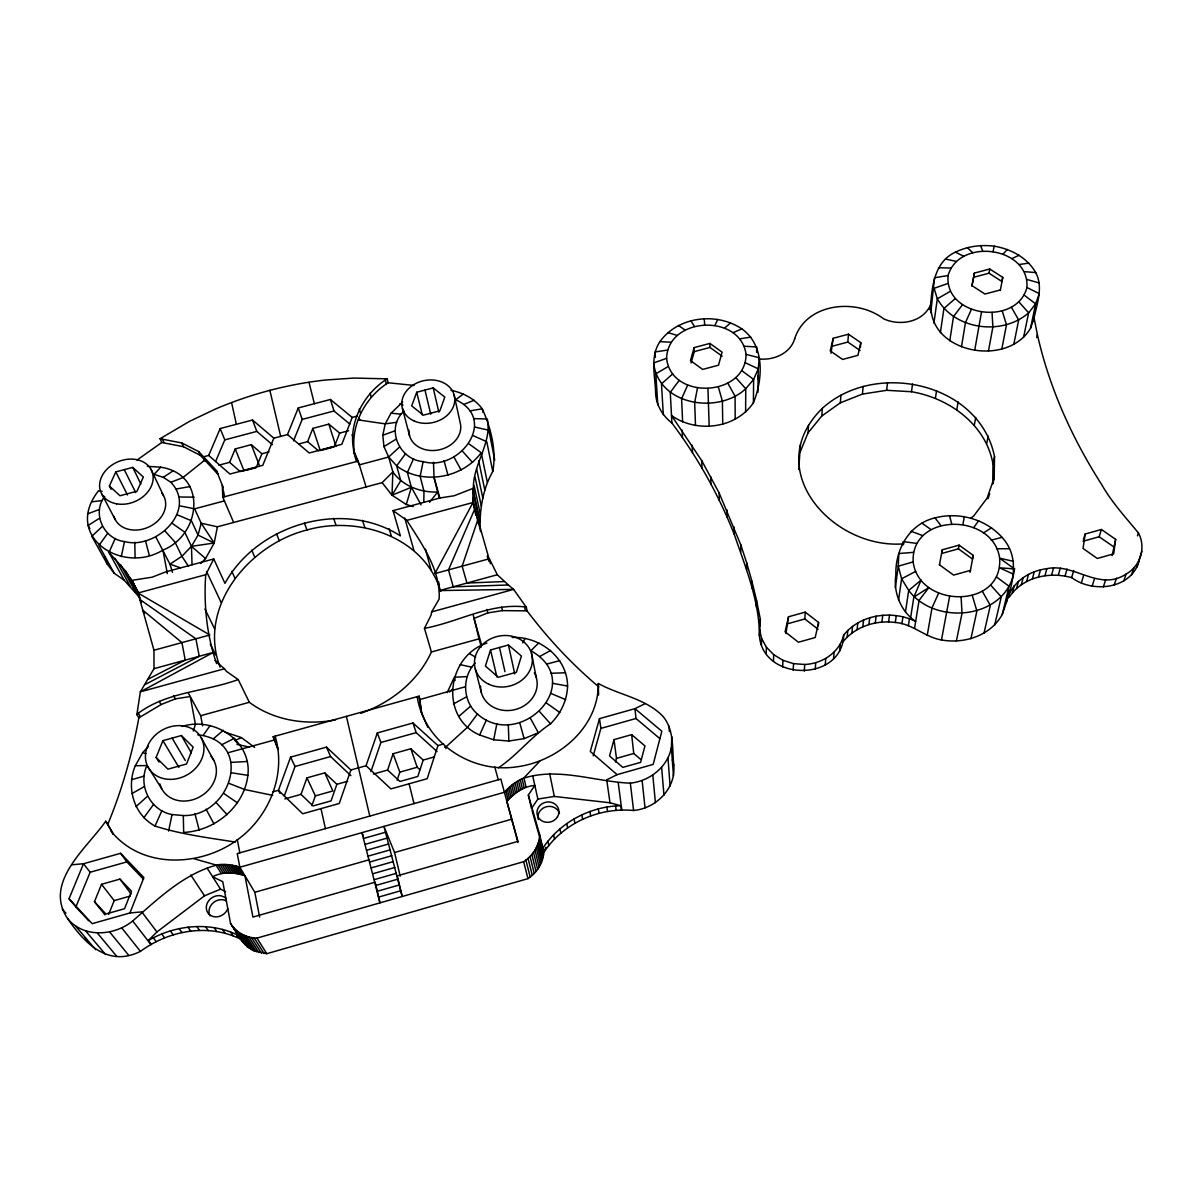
<?xml version="1.0" encoding="UTF-8"?>
<svg xmlns="http://www.w3.org/2000/svg" width="1202" height="1202" viewBox="0 0 1202 1202"><rect width="100%" height="100%" fill="white"/><g stroke="black" fill="none" stroke-linecap="round" stroke-linejoin="round"><path stroke-width="1.5" d="M740.763 551.883L740.763 544.791L719.172 493.045L701.758 460.682L671.497 415.531C696.454 433.336 735.789 428.768 753.399 402.79C763.015 379.396 765.013 345.244 741.859 328.897C716.632 311.904 678.108 316.366 659.943 341.608C649.516 357.279 655.421 376.587 655.646 393.986C656.442 405.645 662.843 415.907 671.903 423.059C697.551 457.121 718.556 494.638 734.227 534.289C745.255 566.593 759.559 601.27 759.379 635.618C762.759 681.88 842.437 682.36 843.699 635.017C860.527 614.072 892.2 609.91 915.669 621.404C901.049 611.743 893.101 592.406 895.866 575.082C895.039 549.75 909.133 523.922 935.051 517.867C958.79 511.752 985.505 518.918 1002.002 537.324C1022.632 559.651 1010.762 589.551 1002.288 614.432C990.658 635.678 964.395 644.107 941.466 639.96C924.834 637.18 912.393 623.703 895.295 622.486C876.168 619.901 855.313 626.422 843.038 641.778M930.528 307.036C931.971 286.662 934.224 261.901 955.41 252.165C967.43 246.29 980.952 244.547 994.174 246.17C1010.837 248.949 1027.124 257.544 1035.718 272.569C1043.997 288.164 1036.109 305.383 1033.435 321.31M745.631 412.016L745.736 388.757L753.624 379.426L758.252 368.849L759.288 357.76L746.066 354.41C740.582 313.121 667.861 316.592 666.599 358.316C671.122 400.521 745.841 396.945 746.066 354.41M1026.914 287.473C1029.708 246.575 958.986 237.275 948.093 275.543C944.231 317.058 1016.772 326.659 1026.914 287.473L1039.294 293.649L1035.658 303.851L1030.535 328.221C1006.855 368.533 926.351 352.577 931.174 302.243L929.371 309.62M746.637 569.868L746.682 562.852L740.763 544.791M753.399 402.79L753.624 379.426L741.754 370.652M751.851 588.244L751.926 581.287L746.682 562.852M756.659 352.396L756.719 346.942L744.173 346.266M757.936 392.318L758.252 368.849L745.24 362.719M756.374 606.98L756.479 600.098L751.926 581.287M992.702 483.474L993.002 464.122L994.52 456.61C979.675 382.446 875.116 360.029 822.303 408.38C760.31 468.87 832.4 549.87 903.979 543.815M992.972 483.745L994.204 477.81L994.52 456.61M423.795 502.211L423.975 491.152L420.129 476.383L423.119 461.598C459.69 472.131 498.92 418.747 455.152 399.545M759.379 635.618L760.325 619.27L756.479 600.098M760.19 626.062L760.325 619.27M761.422 645.098L761.557 638.382L759.499 628.856M216.63 663.639C206.714 635.407 203.664 604.696 205.722 574.706L213.746 558.945L224.954 583.361C257.228 524.282 342.916 498.935 400.386 535.882L393.054 510.625L439.992 497.974L454.146 495.765L472.807 488.478L480.004 521.232M766.215 653.873L766.38 647.187L761.557 638.382M363.32 835.886L361.922 832.64L379.967 902.867L375.174 882.163L252.916 917.066L244.938 875.747C234.555 872.261 222.61 871.465 212.649 876.739L222.776 881.682L230.544 923.467L242.218 941.346L247.417 946.8L253.938 950.812L266.769 953.697L527.978 878.632C536.813 872.877 543.094 863.081 543.785 852.488C562.942 823.16 599.002 807.098 633.589 810.494C656.052 808.495 676.275 788.287 673.751 765.013C672.023 748.741 674.352 730.38 663.309 716.768C646.3 698.527 619.436 695.222 598.326 683.502C598.746 727.51 557.848 761.692 516.364 766.891C471.349 773.577 424.051 742.535 417.214 696.664L419.137 696.138L421.617 712.876L427.732 727.255M598.566 695.057L598.326 683.502M673.436 775.666L671.407 747.524L671.738 736.646M773.457 661.31L773.682 654.669L766.38 647.187M413.248 506.538L406.291 504.494L392.017 495.209L392.859 471.905L388.667 457.015L383.949 446.573L382.792 435.259L385.226 423.87L391.071 413.172L402.67 402.009M782.667 666.915L782.938 660.289L773.682 654.669M913.144 561.905C910.816 512.413 993.228 512.458 999.643 558.194C1003.099 609.459 919.049 608.437 913.144 561.905L898.27 566.172L895.295 587.598M785.943 633.574L788.542 616.776L805.235 612.134L818.577 622.426L818.322 625.836M798.729 469.531L800.427 444.74M793.2 670.25L793.53 663.639L782.938 660.289M800.081 452.207L808.075 432.795L808.48 425.253M479.944 527.648C479.944 508.371 483.054 488.418 492.76 471.5C496.681 450.6 490.912 427.882 482.257 408.8C474.64 398.748 463.161 392.738 450.93 390.319M818.081 629.232L804.829 618.97L805.235 612.134M475.827 515.147L473.017 502.511L472.807 488.478M473.618 492.204C470.838 466.06 492.429 444.47 487.306 419.017L473.633 418.596M804.318 671.092L804.724 664.481C822.108 663.759 839.582 652.611 843.699 635.017M808.075 432.795L821.822 415.982L822.303 408.38M830.988 353.283L833.226 338.273L848.462 334.201L860.812 342.675L860.407 347.378M815.241 669.379L815.722 662.753M821.822 415.982L840.348 402.805L840.934 395.157M860.121 350.518L847.846 342.059L848.462 334.201M825.218 665.217L825.759 658.561M794.567 339.009C806.061 302.814 856.064 297.826 883.545 318.77C899.036 326.042 921.483 322.737 929.807 306.435M833.527 658.906L834.128 652.22M840.348 402.805L862.435 394.076L863.141 386.383M839.612 650.898L840.243 644.182M847.14 637.24L847.816 630.464M851.842 633.199L852.549 626.407M857.086 629.713L857.822 622.906M230.544 923.467C235.983 932.587 246.485 937.951 256.973 938.116L523.636 861.699C532.621 855.869 539.067 845.938 539.788 835.135L528.339 795.003L534.83 785.462C523.606 786.198 514.05 793.26 506.883 801.449L517.987 841.37L397.261 875.852L402.189 896.512L383.964 826.405L394.557 852.534L400.206 876.138M862.435 394.076L886.655 390.304L887.527 382.582M445.882 748.636L446.092 746.758L467.743 727.015L477.419 714.018C462.62 701.352 461.628 676.921 475.181 663.053M862.796 626.828L863.577 620.007M868.896 624.574L869.707 617.738M875.281 622.997L876.138 616.16M993.002 464.122C986.136 424.637 949.279 398.102 911.507 391.732L912.513 384.009M881.877 622.125L882.764 615.274M888.578 621.945L889.51 615.093M930.784 312.73L934.51 277.737L948.093 275.543M1112.105 555.609L1115.666 539.352L1101.408 529.496L1085.151 534.019L1083.453 539.818M1115.666 539.352L1113.683 553.867L1097.306 558.464L1083.047 548.473L1085.151 534.019M902.717 545.242L903.228 541.621L916.795 543.409M933.909 323.113L937.32 298.802L934.119 288.315L947.837 283.492M498.454 767.838C517.446 755.051 531.434 736.405 550.531 723.829C560.643 713.748 567.164 700.435 567.569 686.057C567.419 657.419 539.563 636.143 512.127 637.466M895.295 622.486L896.271 615.634M898.57 600.053L901.62 578.778L898.27 566.172L898.826 553.506L913.52 552.364M940.385 332.684L943.916 308.448L955.274 298.592M477.419 714.018C519.775 751.581 587.628 682.646 530.863 650.733L538.766 642.89M935.411 398.283L936.568 390.575M901.921 623.718L902.942 616.881M905.512 611.593L908.712 590.452L901.62 578.778L915.714 571.371M236.734 935.802L240.821 939.258C208.547 923.076 168.746 930.438 140.424 951.383C108.27 967.52 84.906 943.765 67.628 918.613C42.987 882.313 87.385 847.741 105.701 821.251L113.334 834.293L107.834 824.226C121.928 790.014 132.235 754.255 138.831 717.834L136.878 714.619L140.349 691.841L154.006 668.658L153.961 650.237L138.005 592.992L132.626 581.648M949.79 340.782L953.502 316.607L962.501 304.692M908.381 625.641L909.448 618.805M910.56 618.159L913.851 597.093L921.078 580.115L908.712 590.452C936.012 626.933 1008.238 618.805 1014.533 568.922L999.643 558.194L1013.226 561.259M914.572 628.24L919.079 600.369L928.891 587.538L913.851 597.093M961.495 346.792L965.431 322.662L971.456 309.214M973.695 277.271L974.371 273.094L989.742 269.008L1002.753 277.377L1001.987 281.553L989.006 273.2L973.695 277.271L971.937 286.181M956.822 409.612L958.114 401.934M974.702 350.323L981.538 311.844M989.006 273.2L989.742 269.008M927.193 635.573L932.031 607.821L938.642 593.097M942.263 549.81L941.617 553.506L958.4 548.833L972.478 559.02L973.229 555.354L959.091 545.137L942.263 549.81L939.423 565.105M970.089 572.347L973.229 555.354M974.326 425.027L975.723 417.394M988.465 351.059L992.882 326.944L992.041 312.385M962.907 524.493L964.35 516.559M1000.319 290.508L1002.753 277.377M949.625 596.402L941.466 639.96M393.054 510.625L406.877 520.376C421.722 543.92 440.758 569.943 439.136 599.077L431.653 611.908L431.022 615.244L424.471 628.346L431.398 651.995C418.056 681.188 390.68 702.945 360.675 713.327M958.4 548.833L959.091 545.137M1001.822 348.986L1006.48 324.84L1002.228 310.807M697.506 387.885L694.681 402.46L695.492 425.523M986.692 443.583L988.179 436.025M102.08 491.302L98.594 490.732C62.579 535.792 121.988 575.247 162.931 550.08C201.125 535.07 207.856 474.219 160.707 467.202L154.141 474.399L163.292 477.314L170.849 482.287L182.884 477.615L203.769 460.937L204.07 459.374L200.283 455.318L198.661 451.561L181.787 442.952L160.046 438.73L161.774 442.501L183.455 446.708L200.283 455.318M974.371 273.094L971.922 285.595L984.949 294.054L1000.425 289.922M200.734 563.468L205.572 558.569L214.196 543.003L217.412 526.807L382.116 482.648L392.859 471.905C402.88 486.224 420.67 492.55 437.678 492.054L439.121 497.433M530.382 718.27L538.346 732.739L524.117 738.629L508.882 741.033L493.691 739.786L496.907 723.544M1013.812 344.238L1018.68 320.017L1011.393 307.216M956.386 641.057L962.006 613.366L961.119 597.214M993.047 251.729L994.174 246.17M168.596 831.078L172.021 814.55C150.265 810.584 137.794 785.507 146.884 765.569L135.315 765.719C126 787.37 133.768 814.731 155.028 826.029C180.871 834.368 208.412 837.779 235.382 842.061M1023.608 337.146L1028.642 312.851L1035.658 303.851L1024.164 295.121M121.327 556.556L124.482 541.546C155.824 550.095 197.684 510.504 170.849 482.287M423.119 461.598C399.019 459.705 385.181 428.017 404.037 411.114M970.916 638.758L976.895 611.022L972.283 595.456M1036.665 337.582L1037.356 334.411L1034.111 318.124L1030.535 328.221M818.577 622.426L815.211 637.526L798.398 642.229L785.071 631.801L788.542 616.776M983.987 633.259L990.313 605.402L982.334 591.264M860.812 342.675L857.928 355.326L842.572 359.443L830.221 350.864L833.226 338.273M182.088 726.474C213.415 716.242 252.059 740.477 247.882 775.35C244.201 806.933 214.722 830.943 183.666 832.43L183.32 815.557C230.979 816.744 254.959 740.988 197.729 734.798M994.685 624.95L1001.281 596.943L990.568 584.938M1002.288 614.432L1009.049 586.23L996.428 576.93M1006.269 602.457C1010.852 583.255 1027.59 571.19 1046.852 568.666C1074.498 562.791 1099.214 591.925 1126.124 574.06C1140.382 566.172 1146.272 547.406 1138.444 532.982C1125.628 517.296 1111.775 502.391 1101.588 484.436C1072.169 438.414 1049.286 387.855 1037.356 334.411M1009.019 597.379L1012.49 592.676L1014.203 585.674M1012.49 592.676L1016.622 588.439L1018.364 581.407M1016.622 588.439L1021.369 584.698L1023.142 577.651M220.116 667.2C196.993 606.935 249.475 544.266 306.976 529.992C358.376 515.267 424.111 536.663 440.788 591.399M1021.369 584.698L1026.658 581.528L1028.461 574.466M1026.658 581.528L1032.398 578.943L1034.231 571.882M1032.398 578.943L1038.528 577.02L1040.406 569.928M1038.528 577.02L1044.944 575.758L1046.852 568.666M615.499 761.963L616.476 758.387L614.012 739.621L631.651 734.647L644.948 745.931L640.606 762.353L622.816 767.387L609.534 755.953L614.012 739.621M417.214 696.664L275.123 736.18C286.361 773.502 269.969 815.061 239.468 838.29C202.507 866.822 142.497 869.993 111.215 831.348M388.186 382.762L387.149 378.855C362.658 394.286 346.552 425.628 354.71 454.371C349.722 426.5 364.597 397.607 388.186 382.762L414.074 385.436M1009.349 590.437L1007.952 595.486L1010.702 590.392M1044.944 575.758L1051.57 575.172L1053.508 568.08M593.232 755.833L600.88 728.397L599.497 718.646L634.957 708.669L645.113 703.636M599.497 718.646L590.302 751.46L617.107 774.644L653.182 764.397L661.836 731.252L634.957 708.669L635.993 718.495L659.808 738.584M1051.57 575.172L1058.286 575.277L1060.284 568.185M694.14 347.603L690.459 360.57L702.644 369.42L718.526 365.183L722.086 352.156L709.886 343.411L694.14 347.603L694.275 351.615L691.06 362.944M1058.286 575.277L1065.017 576.089L1067.06 568.997M1139.286 560.192C1132.104 589.04 1092.934 593.623 1071.658 577.576L1073.747 570.484M406.291 504.494L411.385 487.276L407.388 472.476L413.563 458.683M1136.792 567.344L1141.9 551.372M124.482 541.546C103.582 539.127 91.683 513.239 104.709 496.351M1081.364 582.925L1083.498 575.863M1083.032 541.261L1099.169 536.753L1101.408 529.496M1092.182 586.11L1094.391 579.048M490.521 649.981L485.398 666.058L498.334 677.267L516.409 672.234L521.398 656.067L508.446 645.008L490.521 649.981L496.907 676.981M193.282 731.011L195.43 724.385L190.232 696.529L175.357 698.873L161.068 704.567L138.831 717.834M443.568 743.993L437.949 745.571L427.191 778.701L390.935 788.903L366.054 765.734L350.894 769.986L339.249 803.477L302.709 813.769L278.443 790.3L272.749 791.893M1103.361 586.876L1105.645 579.815M67.628 918.613C83.614 938.326 114.295 935.967 132.686 920.987C158.153 898.735 184.357 873.268 217.998 864.734C225.345 863.983 232.887 864.749 239.859 867.228L504.509 792.253C509.317 786.559 515.373 781.946 522.074 778.716C557.518 766.621 594.449 781.691 630.329 783.163C649.651 781.09 667.651 767.071 671.407 747.524M433.847 757.065L423.194 760.055L417.815 776.462L399.95 781.48L387.6 770.046L373.341 774.058M397.126 780.188L399.815 772.135L393.099 753.729L410.829 748.756L423.194 760.055M1114.119 585.179L1116.478 578.117M387.6 770.046L393.099 753.729M1137.453 535.882L1138.444 532.982M437.949 745.571L412.977 722.988L377.323 732.935L380.884 742.49L370.952 771.579M1123.705 581.152L1126.124 574.06M366.054 765.734L377.323 732.935M1131.443 575.052L1133.907 567.93M994.204 477.81L987.112 498.124L973.62 516.094L970.705 518.287M987.969 498.725L989.727 493.661M347.603 781.285L336.876 784.29L331.061 800.878L313.061 805.941L301.011 794.372L284.829 798.909M311.874 805.641L315.345 795.874L306.946 777.874L324.795 772.871L336.876 784.29M301.011 794.372L306.946 777.874M284.303 795.949L295.016 766.5L290.584 757.14L326.508 747.118L350.894 769.986M290.584 757.14L278.443 790.3L279.976 793.335M794.702 338.633C790.435 353.643 773.066 360.795 758.552 358.842M416.718 392.258L411.7 405.87L423.284 415.186L439.902 410.768L444.8 397.096L433.201 387.9L416.718 392.258L422.263 414.795M357.264 416.087L352.216 417.425L341.834 444.289L309.23 452.974L287.488 434.568L273.846 438.189L262.757 465.324L229.928 474.054L208.682 455.453L203.559 456.805M545.768 847.35L543.785 852.488L539.788 835.135M334.487 446.453L339.655 433.111L348.55 430.752M88.632 920.717L75.876 906.969L90.135 872.246L83.494 863.742L69.04 898.735L92.178 923.677L129.936 912.949L143.894 877.58L120.606 853.3L83.494 863.742L71.835 864.779M298.667 444.004L307.592 441.63L312.866 428.363L328.837 424.126L339.655 433.111M108.646 914.452L114.19 900.614L130.447 896.016M293.528 440.924L302.183 419.408L298.276 407.944L330.4 399.47L352.216 417.425M287.488 434.568L298.276 407.944M94.447 901.71L101.509 884.311L119.945 879.098L131.484 891.223L124.542 908.727L105.941 914.001L94.447 901.71L104.98 914.842M156.125 757.425L162.916 740.657L181.367 735.549L193.176 747.148L186.52 763.991L167.904 769.16L156.125 757.425L158.995 762.068M269.053 451.862L261.901 453.755L256.372 467.232L240.16 471.545L229.612 462.334L218.824 465.189M229.612 462.334L235.231 448.932L251.323 444.665L261.901 453.755M215.564 461.613L224.789 439.872L220.176 428.558L252.51 420.024L273.846 438.189M208.682 455.453L220.176 428.558M474.85 508.807L448.496 569.898L453.244 586.801L508.371 584.983L513.63 589.401L526.386 607.371L527.062 610.871C548.097 638.728 572.077 664.39 598.791 686.868M108.991 552.454L125.609 571.085L140.454 598.491L124.137 580.13L108.991 552.454L115.227 538.481M155.028 826.029L161.834 810.794M493.691 739.786L479.658 734.993L486.374 719.968M687.679 385.106L681.594 398.733L682.631 421.827M109.382 486.029L115.798 471.89L132.731 467.413L143.369 477.014L137.043 491.227L119.99 495.75L109.382 486.029L111.08 489.304M447.189 692.653L453.65 678.664M714.889 325.472L717.774 319.386M486.87 643.145C446.828 655.826 439.03 717.639 479.658 734.993M522.765 642.89L525.034 638.427M406.877 520.376L473.017 502.511L434.854 573.609L489.379 558.75L497.312 574.751L508.371 584.983M135.315 765.719L142.677 752.647L148.492 746.367M382.116 482.648L392.017 495.209L400.762 480.695L396.66 465.865L388.667 457.015L359.323 464.858L355.371 455.858M532.756 776.146L537.865 799.075L531.479 808.51L528.339 795.003M203.258 735.248L210.065 725.587M107.654 533.312L98.925 545.528L114.265 573.309L124.137 580.13M973.71 527.633L978.668 520.706M405.495 453.755L396.66 465.865C422.187 485.563 462.424 478.381 481.206 452.703L468.945 443.869M143.909 817.676L153.465 804.559M621.479 810.163L620.893 805.731C590.062 806.272 559.862 822.423 542.808 848.206L532.005 810.313M679.175 380.373L670.265 392.393L671.903 423.059M429.505 502.286L437.678 492.054L433.997 477.284L433.501 462.259M1002.964 254.238L1007.336 249.475M539.893 761.091L523.937 777.859L526.1 787.16M151.332 944.411L148.342 940.55L156.921 931.956L204.52 895.806L220.552 889.179L225.555 891.629M449.623 691.946L452.222 689.392M136.878 714.619L138.275 713.237C167.559 691.496 205.016 691.721 238.221 679.581L249.325 702.284C273.455 720.434 306.315 725.602 335.598 719.863M102.305 526.416L91.818 536.302L107.294 564.204L114.265 573.309M388.667 457.015L399.47 447.129M135.991 806.617L147.5 796.28M672.549 374.017L661.476 383.889L663.309 414.66M458.788 716.437L470.673 706.1M724.566 328.116L730.606 322.872M213.295 738.824L223.362 730.29M136.998 460.05L161.774 442.501M455.723 399.71L463.431 393.971M160.046 438.73L189.585 421.316L215.939 408.815C250.812 393.986 287.759 384.204 325.426 380.027L353.929 378.059L387.149 378.855M163.292 477.314L172.833 471.049M983.386 532.967L991.515 527.783M99.511 518.272L88.152 525.424L89.865 528.549M383.949 446.573L395.894 439.316M668.267 366.49L655.826 373.837L657.779 404.728M950.286 291.365L937.32 298.802C954.749 330.009 1002.303 336.004 1028.642 312.851L1018.875 301.852M131.814 793.651L144.315 786.574M148.342 940.55C175.207 924.834 210.004 921.288 238.296 935.366M539.788 656.457L550.606 650.447M453.364 704.026L466.556 696.799M144.796 684.674L199.247 656.292L195.896 638.803L139.793 599.407L141.49 602.533M221.634 744.804L234.45 738.208L236.914 742.896M148.327 679.055L185.213 660.123L181.938 642.604L142.798 610.18L144.571 613.441M617.107 774.644L606.71 779.858L610.015 802.786L620.893 805.731M234.901 740.612L241.407 737.592L254.659 747.434M1011.874 258.595L1019.161 255.245M733.025 332.669L741.859 328.897M392.017 495.209L411.385 487.276L421.046 504.81M463.762 404.458L474.114 400.266M424.471 628.346C458.232 622.155 489.364 602.953 524.598 606.875L526.386 607.371M527.062 610.871L502.436 610.616L487.802 612.9L474.069 618.414L481.671 645.234M88.122 513.675L99.45 509.438M382.792 435.259L394.977 430.827M666.599 358.316L653.648 362.944C658.26 405.164 717.864 414.78 745.736 388.757L735.804 377.623M131.604 779.707L144.12 776.086M465.339 686.748L420.189 699.444M372.755 873.764L394.857 867.468M374.243 879.639L396.36 873.313M375.7 885.483L397.847 879.158M377.143 891.313L399.319 884.972M378.57 897.113L400.762 890.757M363.5 838.485L385.557 832.235M365.077 844.345L387.134 838.094M366.64 850.235L388.712 843.954M368.188 856.109L390.259 849.844M517.942 842.512L500.843 779.061L237.23 853.57L239.859 867.228L254.809 892.29L369.585 859.64M394.557 852.534L511.481 819.253M369.735 861.999L391.807 855.719M371.253 867.889L393.339 861.594M90.135 872.246L126.856 861.894L143.549 879.308M600.88 728.397L635.993 718.495M616.476 758.387L633.755 753.489L640.531 759.273M444.56 747.193L446.092 746.758M315.345 795.874L332.849 790.961L324.795 772.871M399.815 772.135L417.184 767.252L419.889 769.731M278.248 749.357L274.702 739.906L227.734 752.828M970.525 570.364L953.562 575.097L939.423 564.76M788.242 623.598L804.829 618.97M295.016 766.5L330.58 756.554L350.879 775.636M380.884 742.49L416.177 732.634L437.032 751.52M188.459 693.269L200.689 715.716L249.325 702.284M431.398 651.995L479.057 638.833L473.212 614.943M238.221 679.581L226.502 671.407L224.443 668.763L140.349 691.841L213.265 652.446L154.006 668.658M431.653 611.908L513.63 589.401L439.511 590.558L497.312 574.751M277.887 749.342L273.17 736.706L275.123 736.18M153.961 650.237L209.839 634.987L138.005 592.992L205.722 574.706M233.639 522.464L222.821 497.207L358.166 461.087L366.099 486.93M213.746 558.945L165.861 571.851L152.083 577.2L131.859 580.356L138.951 593.457M832.686 346.116L847.846 342.059M546.64 664.135L559.741 660.619M332.699 446.919L318.395 450.735L307.592 441.63M245.809 470.403L256.342 467.608M322.046 450.119L334.246 446.874M694.275 351.615L709.976 347.438L722.147 356.153M179.579 505.802L194.634 508.837L224.398 500.888M991.259 540.179L1002.002 537.324M224.789 439.872L256.822 431.398L272.358 444.665M302.183 419.408L334.006 410.994L349.887 424.096M203.769 460.937L205.181 460.561L218.058 474.369L216.48 470.643L198.661 451.561M358.406 419.934L385.226 423.87L396.78 422.263M176.303 489.004L190.171 486.51M469.877 410.904L482.257 408.8L482.964 412.346M739.726 338.859L750.769 337.101M537.865 799.075L554.332 796.445L610.015 802.786M667.636 350.052L655.06 351.961L655.406 357.46M194.634 508.837L201.2 523.231L214.196 543.003L191.464 546.354L181.893 556.286L169.948 564.129L172.472 572.302M1019.146 264.53L1028.837 263.118M91.698 501.835L102.125 500.543M129.936 912.949L141.806 911.897L156.921 931.956M231.145 762.384L247.176 761.497M467.097 676.636L454.191 677.222L455.107 680.512M504.224 581.558L466.947 583.045L462.139 566.172L477.93 519.384L480.62 531.569M550.967 673.285L565.541 672.759M996.819 548.773L1009.41 548.728M179.293 497.012L194.198 497.162M938.416 267.761L951.007 268.031M659.943 341.608L671.272 342.254M886.655 390.304L911.507 391.732M147.32 466.331L160.707 467.202M1014.533 568.922L999.523 567.795L1013.106 574.045M793.53 663.639L804.724 664.481M1024.299 271.637L1035.718 272.569M172.021 814.55L183.32 815.557M391.071 413.172L401.152 414.194M231.625 772.811L247.882 775.35M552.439 683.277L567.569 686.057M272.734 795.393L244.607 789.489L229.101 783.419M236.989 744.384L249.175 747.028M945.538 259.046L956.356 261.45M217.412 526.807L201.2 523.231L198.045 535.085L191.464 546.354L192.035 564.7M460.291 664.646L471.665 667.155M1065.017 576.089L1071.658 577.576M474.775 427.041L488.868 430.256L494.758 460.171M1026.944 279.465L1039.294 282.981M194.003 858.739L215.939 864.974L221.258 873.523M667.921 332.593L677.267 335.448M142.677 752.647L145.923 753.669M224.984 732.123L241.407 737.592M180.255 567.78L169.948 564.129L155.674 536.678M911.116 531.299L922.73 535.611M226.337 900.884L223.797 899.907A11.509 10.082 -36.3 0 0 211.898 904.084A11.509 10.082 -36.3 0 0 209.944 915.834M399.875 403.842L403.031 405.164M550.952 693.464L565.646 699.609M177.13 514.756L191.434 520.782L198.045 535.085L214.196 543.003M473.182 435.665L486.795 441.75L492.76 471.5M955.41 252.165L963.779 256.266M469.666 653.753L475.692 657.209M678.439 325.487L685.2 330.084M223.737 793.47L237.515 802.891M1099.169 536.753L1113.337 546.579M172.081 523.276L184.747 532.155L191.464 546.354L205.572 558.569M921.964 523.201L930.904 529.496M546.549 703.125L559.847 712.516M215.038 660.469L224.443 668.763M967.34 247.567L972.779 252.781M204.07 459.374L205.181 460.561M164.764 530.758L175.026 542.162L181.893 556.286L188.489 566.307M215.879 802.26L227.073 814.656M539.533 711.599L550.531 723.829M462.349 451.096L472.446 462.349M75.621 926.156L95.679 949.7M62.339 909.043L65.93 913.265M85.778 931.084L105.581 954.538M69.04 898.735L75.876 906.969M97.407 933.083L116.864 956.491M109.667 931.971L128.764 955.41M121.718 927.839L140.424 951.383M358.857 418.341L359.804 419.573M101.509 884.311L114.19 900.614M132.686 920.987L151.031 944.697M153.3 937.8L156.245 941.662M935.051 517.867L940.775 525.454M161.714 933.984L164.629 937.861M119.945 879.098L131.138 894.018M170.353 930.919L173.208 934.81M120.606 853.3L126.856 861.894M179.128 928.65L181.953 932.557M105.701 821.251L107.834 824.226M187.978 927.163L190.742 931.084M196.812 926.502L199.547 930.423M205.572 926.667L208.262 930.573M125.609 571.085L133.753 583.856M214.166 927.628L216.811 931.55M222.535 929.416L225.135 933.323M190.772 874.996L204.52 895.806M230.604 932.001L233.173 935.907M233.549 927.568L243.781 943.3M231.956 925.585L242.218 941.346M237.245 931.129L247.417 946.8M235.322 929.431L245.524 945.133M239.333 932.662L249.46 948.303M690.819 320.739L694.531 326.493M243.886 935.186L253.938 950.812M241.542 934.014L251.639 949.64M246.35 936.178L256.357 951.774M248.904 936.974L258.851 952.555M251.534 937.56L261.435 953.141M207.225 868.235L220.552 889.179M254.223 937.936L264.079 953.517M147.846 766.711L161.654 788.617M256.973 938.116L266.769 953.697M217.998 864.734L223.302 873.268M220.056 864.554L225.345 873.103M222.115 864.463L227.373 873.013M224.158 864.448L229.402 872.998M226.201 864.523L231.415 873.073M228.215 864.674L233.428 873.223M138.275 713.237L140.228 716.467M230.228 864.899L235.412 873.448M234.165 865.59L239.303 874.139M232.211 865.215L237.365 873.749M236.088 866.056L241.211 874.605M162.916 740.657L178.873 767.357M237.996 866.597L243.089 875.131M172.141 738.103L185.288 760.505M159.19 701.307L161.068 704.567M181.367 735.549L191.358 752.903M727.796 383.168L735.083 396.179L735.173 419.348M173.524 695.612L175.357 698.873M201.32 737.938A30.366 25.618 -29.8 0 1 171.811 779.332A30.366 25.618 -29.8 0 1 150.866 740.207A30.366 25.618 -29.8 0 1 201.32 737.938L213.806 760.37M85.297 937.665L87.881 942.338M453.83 456.82L461.102 469.997M114.941 558.314L129.981 585.915M120.485 564.534L135.42 592.03M130.297 577.952L138.981 594.028M206.038 809.186L213.986 823.911M101.689 493.902L115.347 519.82M115.798 471.89L127.487 494.969M124.272 469.636L135.706 492.61M210.215 644.062L215.624 654.91M132.731 467.413L140.844 483.94M204.926 609.008L214.497 628.631M273.17 736.706L274.702 739.906M150.926 469.201L163.457 495.494M206.549 571.476L221.123 602.457M162.195 438.7L163.908 442.471M231.806 571.266L234.871 578.102M181.787 442.952L183.455 446.708M358.166 461.087L353.538 450.585L356.393 461.568M326.508 747.118L330.58 756.554M251.789 550.2L254.704 557.112M235.231 448.932L244.051 470.868M276.505 533.763L279.27 540.75M216.48 470.643L223.211 487.591M251.323 444.665L259.196 464.979M980.547 245.508L982.755 251.233M252.51 420.024L256.822 431.398M304.376 522.945L306.976 529.992M410.829 748.756L417.184 767.252M333.645 518.393L336.064 525.454M104.679 556.556L107.294 564.204M312.866 428.363L320.303 450.585M412.977 722.988L416.177 732.634M487.216 556.12L488.974 561.424M328.837 424.126L335.989 446.408M421.617 712.876L419.137 696.138M362.493 520.346L364.747 527.408M330.4 399.47L334.006 410.994M352.081 434.613L353.238 438.43M389.132 528.745L391.236 535.792M359.248 409.056L360.375 412.917M473.017 502.511L490.461 563.693M718.3 386.879L722.402 401.137L722.733 424.246M433.997 477.284L439.932 498.199M479.057 638.833L481.371 646.976M404.743 517.972L413.834 550.14M370.156 393.204L371.238 397.081M519.715 722.657L524.117 738.629M443.989 460.636L447.985 475.106M494.758 766.981L498.289 779.782M425.433 549.119L431.007 569.628M949.49 515.598L951.668 523.756M438.49 581.708L439.361 584.953M385.286 379.877L386.323 383.784M672.399 759.874L673.751 765.013M145.442 540.615L149.303 555.324M402.415 408.334L409.536 435.68M194.934 813.724L199.171 829.981M505.832 790.751L508.191 799.946M523.636 861.699L527.978 878.632M507.214 789.293L509.558 798.504M475.286 668.868L481.371 692.668M508.671 787.881L511 797.106M525.89 860.106L530.187 877.054M510.174 786.529L512.488 795.754M528.024 858.348L532.276 875.326M309.034 382.371L314.353 403.707M409.086 783.794L414.014 803.612M530.022 856.455L534.229 873.463M511.736 785.222L514.02 794.462M513.344 783.989L515.613 793.23M514.997 782.803L517.266 792.058M531.84 854.427L536.017 871.465M516.71 781.676L518.948 790.946M533.508 852.278L537.64 869.362M518.453 780.624L520.676 789.909M534.995 850.024L539.097 867.153M424.967 390.079L430.752 414.224M520.241 779.632L522.449 788.918M536.302 847.695L540.374 864.839M757.696 375.971L758.958 381.334M522.074 778.716L524.267 788.001M537.399 845.276L541.456 862.465M269.834 390.199L280.682 436.386M346.386 716.362L369.795 816.098M433.201 387.9L438.865 412.226M538.316 842.797L542.342 860.016M486.99 609.414L487.802 612.9M539.503 837.719L543.514 855.013M539.007 840.273L543.034 857.537M499.476 647.487L504.975 671.663M547.872 841.265L548.833 845.562M472.747 498.349L478.351 523.696M472.717 489.98L479.914 522.705M231.61 402.73L236.358 424.291M320.994 808.615L325.411 828.644M501.685 607.115L502.436 610.616M474.039 485.368L480.394 514.486M454.055 394.647L460.065 422.218A26.159 21.2 -12.6 0 1 437.378 450.164A26.159 21.2 -12.6 0 1 408.92 430.166M508.446 645.008L514.756 673.931M475.06 477.074L481.371 506.327M553.596 834.819L554.528 839.131M476.608 468.855L482.858 498.214M478.651 460.727L484.842 490.206M224.639 496.727L222.28 485.548L222.821 497.207M481.206 452.703L487.321 482.303M559.922 828.899L560.808 833.241M549.63 773.442L554.332 796.445M531.464 653.287L536.242 677.387M524.598 606.875L525.274 610.391M566.773 823.565L567.629 827.923M254.809 892.29L259.632 917.051M237.275 839.597L239.844 852.834M200.689 715.716L202.597 725.858M574.105 818.862L574.932 823.25M162.931 550.08L167.303 573.564M581.858 814.821L582.639 819.223M589.942 811.485L590.678 815.903M598.295 808.886L599.002 813.303M606.875 807.023L607.521 811.455M615.574 805.926L616.175 810.358M618.249 782.953L621.855 810.268M630.329 783.163L633.589 810.494M631.651 734.647L633.755 753.489M642.138 780.504L645.038 807.894M652.821 775.14L655.406 802.666M661.641 767.477L663.955 795.168M667.981 758.041L670.1 785.958M668.973 726.158L669.364 731.522M704.222 318.665L704.657 324.931M682.12 430.121L682.451 437.603M707.948 388.486L709.18 426.349M692.202 445.176L692.487 452.613M508.296 724.46L508.882 741.033M701.758 460.682L701.983 468.074M710.758 476.638L710.938 483.97M709.886 343.411L709.976 347.438M134.804 542.267L135.09 557.548M719.172 493.045L719.292 500.317M726.985 509.873L727.075 517.085M734.197 527.122L734.227 534.289M538.331 819.524A10.983 10.112 -14.5 0 1 539.458 811.771L541.2 809.622A10.983 10.112 -14.5 0 1 559.456 813.499M534.319 672.835A28.487 25.152 -13.6 0 1 514.952 709.631A28.487 25.152 -13.6 0 1 480.56 686.147M161.879 493.181A26.985 21.366 -22.9 0 1 149.349 526.746A26.985 21.366 -22.9 0 1 113.935 516.364M210.996 756.328A29.659 25.212 -30.4 0 1 199.517 796.986A29.659 25.212 -30.4 0 1 159.911 783.959M227.779 908.622A11.569 10.112 -36.2 0 1 213.505 916.615L210.936 915.639A11.569 10.112 -36.2 0 1 207.57 902.522A11.569 10.112 -36.2 0 1 221.213 895.881L223.767 896.842A11.569 10.112 -36.2 0 1 225.886 898.45M557.473 816.879L555.715 819.058A11.043 10.157 -14.4 0 1 541.246 820.47A11.043 10.157 -14.4 0 1 538.466 807.353L540.209 805.19A11.043 10.157 -14.4 0 1 554.648 803.807A11.043 10.157 -14.4 0 1 557.473 816.879M414.405 421.121A26.729 21.441 -12.5 0 0 454.762 400.206A26.729 21.441 -12.5 0 0 415.667 383.588A26.729 21.441 -12.5 0 0 414.405 421.121M488.793 684.238A29.148 25.558 -13.4 0 0 532.396 659.898A29.148 25.558 -13.4 0 0 489.094 639.674A29.148 25.558 -13.4 0 0 488.793 684.238M116.624 503.833A27.586 21.621 -22.6 0 0 152.864 474.505A27.586 21.621 -22.6 0 0 109.652 466.722A27.586 21.621 -22.6 0 0 116.624 503.833"/></g></svg>
